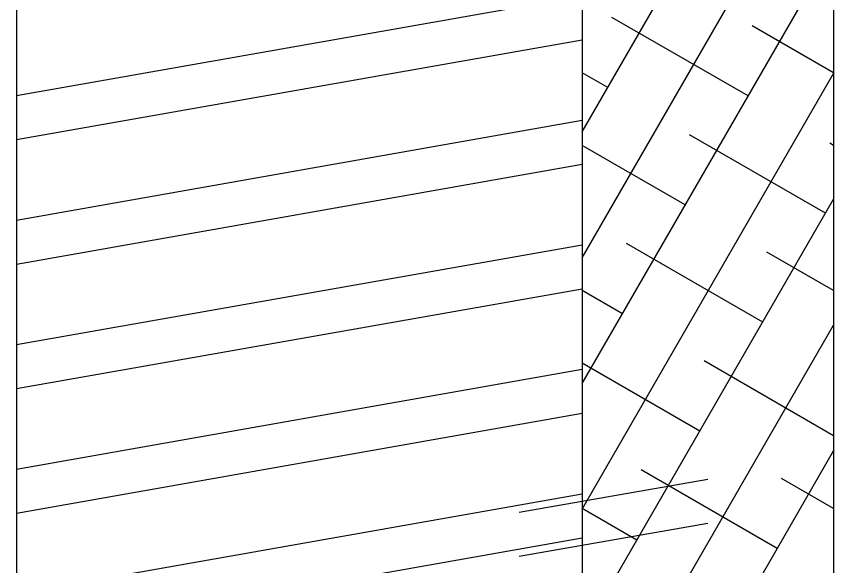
# Model space of a CAD drawing. Header units: millimetres. Extents: x 9612 to 23319, y 1863 to 14354.
# Drawn here: x 11565.2 to 11630.2, y 7497.3 to 7541.1 of the extents above; entities that cross this region are included whole.
import ezdxf

# ---------------------------------------------------------------- set-up
doc = ezdxf.new("R2010")
doc.units = ezdxf.units.MM
doc.header["$MEASUREMENT"] = 0

# ---------------------------------------------------------------- blocks, each defined once
blk = doc.blocks.new('ijkkkkkkkkk')
at = {"linetype": 'Continuous'}
for p, q in [((1154.88887, -198.92305), (1154.88887, -595.16202)), ((1089.88887, -348.29509), (1089.88887, -520.20267)), ((1134.88887, -370.20267), (1134.88887, -520.20267)), ((1134.88887, -419.34529), (1154.88887, -384.70427)), ((1134.88887, -429.34529), (1154.88887, -394.70427)), ((1134.88887, -439.34529), (1154.88887, -404.70427)), ((1134.88887, -408.54076), (1089.88887, -416.47548)), ((1148.08592, -416.48733), (1137.2606, -410.23733)), ((1154.88887, -414.64151), (1148.42086, -410.9072)), ((1134.88887, -412.04109), (1089.88887, -419.9758)), ((1136.92567, -415.81746), (1134.88887, -414.64151)), ((1134.88887, -449.34529), (1154.88887, -414.70427)), ((1134.88887, -418.44117), (1089.88887, -426.37589)), ((1154.24617, -425.81746), (1143.42086, -419.56746)), ((1143.08592, -425.14758), (1134.88887, -420.41501)), ((1154.88887, -420.41501), (1154.58111, -420.23733)), ((1134.88887, -421.9415), (1089.88887, -429.87621)), ((1134.88887, -459.34529), (1154.88887, -424.70427)), ((1134.88887, -428.34158), (1089.88887, -436.2763)), ((1149.24617, -434.47771), (1138.42086, -428.22771)), ((1154.88887, -431.96202), (1149.58111, -428.89758)), ((1134.88887, -431.84191), (1089.88887, -439.77662)), ((1138.08592, -433.80784), (1134.88887, -431.96202)), ((1134.88887, -469.34529), (1154.88887, -434.70427)), ((1144.24617, -443.13796), (1134.88887, -437.73552)), ((1154.88887, -443.50902), (1144.58111, -437.55784)), ((1134.88887, -438.24199), (1089.88887, -446.17671)), ((1134.88887, -441.74232), (1089.88887, -449.67703)), ((1134.88887, -479.34529), (1154.88887, -444.70427)), ((1150.40643, -452.46809), (1139.58111, -446.21809)), ((1144.88887, -446.96911), (1129.88887, -449.61402)), ((1154.88887, -449.28253), (1150.74136, -446.88796)), ((1134.88887, -448.1424), (1089.88887, -456.07712)), ((1139.24617, -451.79822), (1134.88887, -449.28253)), ((1144.88887, -450.46944), (1129.88887, -453.11434)), ((1134.88887, -451.64273), (1089.88887, -459.57744))]:
    blk.add_line(p, q, dxfattribs=at)

msp = doc.modelspace()

# ---------------------------------------------------------------- block references
msp.add_blockref('ijkkkkkkkkk', (10475.34511, 7951.25402))

doc.saveas('drawing.dxf')
